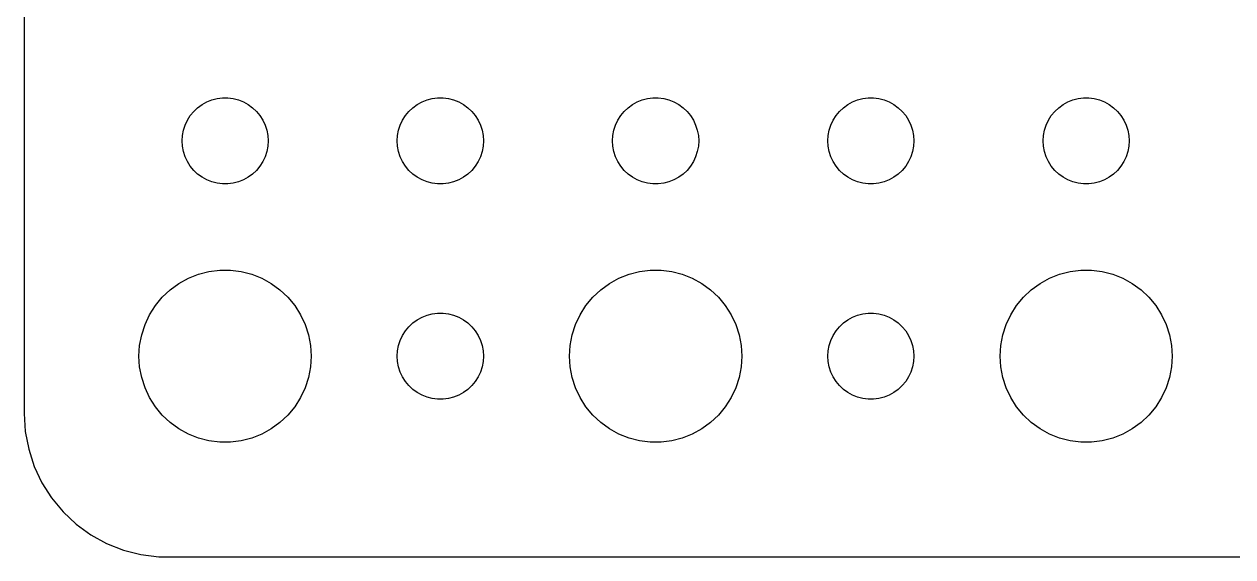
# Model space of a CAD drawing. Header units: metres. Extents: x -44 to 44, y 248 to 508.
# Drawn here: x -44.5 to -2.39, y 356.01 to 374.57 of the extents above; entities that cross this region are included whole.
import ezdxf

# ---------------------------------------------------------------- set-up
doc = ezdxf.new("R2010")
doc.units = ezdxf.units.M

msp = doc.modelspace()

# ---------------------------------------------------------------- linework, layer by layer
for p, q in [((-44.5, 395), (-44.5, 361)), ((-38.3037, 371.766), (-38.1387, 371.857)), ((-38.1387, 371.857), (-37.9635, 371.927)), ((-37.9635, 371.927), (-37.7811, 371.973)), ((-37.7811, 371.973), (-37.5942, 371.997)), ((-37.5942, 371.997), (-37.4058, 371.997)), ((-37.4058, 371.997), (-37.2189, 371.973)), ((-37.2189, 371.973), (-37.0365, 371.927)), ((-37.0365, 371.927), (-36.8613, 371.857)), ((-36.8613, 371.857), (-36.6963, 371.766)), ((-30.8037, 371.766), (-30.6387, 371.857)), ((-30.6387, 371.857), (-30.4635, 371.927)), ((-30.4635, 371.927), (-30.2811, 371.973)), ((-30.2811, 371.973), (-30.0942, 371.997)), ((-30.0942, 371.997), (-29.9058, 371.997)), ((-29.9058, 371.997), (-29.7189, 371.973)), ((-29.7189, 371.973), (-29.5365, 371.927)), ((-29.5365, 371.927), (-29.3613, 371.857)), ((-29.3613, 371.857), (-29.1963, 371.766)), ((-23.3037, 371.766), (-23.1387, 371.857)), ((-23.1387, 371.857), (-22.9635, 371.927)), ((-22.9635, 371.927), (-22.7811, 371.973)), ((-22.7811, 371.973), (-22.5942, 371.997)), ((-22.5942, 371.997), (-22.4058, 371.997)), ((-22.4058, 371.997), (-22.2189, 371.973)), ((-22.2189, 371.973), (-22.0365, 371.927)), ((-22.0365, 371.927), (-21.8613, 371.857)), ((-21.8613, 371.857), (-21.6963, 371.766)), ((-15.8037, 371.766), (-15.6387, 371.857)), ((-15.6387, 371.857), (-15.4635, 371.927)), ((-15.4635, 371.927), (-15.2811, 371.973)), ((-15.2811, 371.973), (-15.0942, 371.997)), ((-15.0942, 371.997), (-14.9058, 371.997)), ((-14.9058, 371.997), (-14.7189, 371.973)), ((-14.7189, 371.973), (-14.5365, 371.927)), ((-14.5365, 371.927), (-14.3613, 371.857)), ((-14.3613, 371.857), (-14.1963, 371.766)), ((-8.30373, 371.766), (-8.13866, 371.857)), ((-8.13866, 371.857), (-7.96352, 371.927)), ((-7.96352, 371.927), (-7.78107, 371.973)), ((-7.78107, 371.973), (-7.59418, 371.997)), ((-7.59418, 371.997), (-7.40581, 371.997)), ((-7.40581, 371.997), (-7.21892, 371.973)), ((-7.21892, 371.973), (-7.03647, 371.927)), ((-7.03647, 371.927), (-6.86133, 371.857)), ((-6.86133, 371.857), (-6.69626, 371.766)), ((-38.7135, 371.382), (-38.5934, 371.527)), ((-38.5934, 371.527), (-38.4561, 371.656)), ((-38.4561, 371.656), (-38.3037, 371.766)), ((-36.6963, 371.766), (-36.5439, 371.656)), ((-36.5439, 371.656), (-36.4065, 371.527)), ((-36.4065, 371.527), (-36.2865, 371.382)), ((-31.2135, 371.382), (-31.0934, 371.527)), ((-31.0934, 371.527), (-30.9561, 371.656)), ((-30.9561, 371.656), (-30.8037, 371.766)), ((-29.1963, 371.766), (-29.0439, 371.656)), ((-29.0439, 371.656), (-28.9065, 371.527)), ((-28.9065, 371.527), (-28.7865, 371.382)), ((-23.7135, 371.382), (-23.5934, 371.527)), ((-23.5934, 371.527), (-23.4561, 371.656)), ((-23.4561, 371.656), (-23.3037, 371.766)), ((-21.6963, 371.766), (-21.5439, 371.656)), ((-21.5439, 371.656), (-21.4065, 371.527)), ((-21.4065, 371.527), (-21.2865, 371.382)), ((-16.2135, 371.382), (-16.0934, 371.527)), ((-16.0934, 371.527), (-15.9561, 371.656)), ((-15.9561, 371.656), (-15.8037, 371.766)), ((-14.1963, 371.766), (-14.0439, 371.656)), ((-14.0439, 371.656), (-13.9065, 371.527)), ((-13.9065, 371.527), (-13.7865, 371.382)), ((-8.71352, 371.382), (-8.59344, 371.527)), ((-8.59344, 371.527), (-8.45613, 371.656)), ((-8.45613, 371.656), (-8.30373, 371.766)), ((-6.69626, 371.766), (-6.54385, 371.656)), ((-6.54385, 371.656), (-6.40654, 371.527)), ((-6.40654, 371.527), (-6.28647, 371.382)), ((-38.9529, 370.873), (-38.8947, 371.052)), ((-38.8947, 371.052), (-38.8145, 371.223)), ((-38.8145, 371.223), (-38.7135, 371.382)), ((-36.2865, 371.382), (-36.1855, 371.223)), ((-36.1855, 371.223), (-36.1053, 371.052)), ((-36.1053, 371.052), (-36.0471, 370.873)), ((-31.4529, 370.873), (-31.3947, 371.052)), ((-31.3947, 371.052), (-31.3145, 371.223)), ((-31.3145, 371.223), (-31.2135, 371.382)), ((-28.7865, 371.382), (-28.6855, 371.223)), ((-28.6855, 371.223), (-28.6053, 371.052)), ((-28.6053, 371.052), (-28.5471, 370.873)), ((-23.9529, 370.873), (-23.8947, 371.052)), ((-23.8947, 371.052), (-23.8145, 371.223)), ((-23.8145, 371.223), (-23.7135, 371.382)), ((-21.2865, 371.382), (-21.1855, 371.223)), ((-21.1855, 371.223), (-21.1053, 371.052)), ((-21.1053, 371.052), (-21.0471, 370.873)), ((-16.4529, 370.873), (-16.3947, 371.052)), ((-16.3947, 371.052), (-16.3145, 371.223)), ((-16.3145, 371.223), (-16.2135, 371.382)), ((-13.7865, 371.382), (-13.6855, 371.223)), ((-13.6855, 371.223), (-13.6053, 371.052)), ((-13.6053, 371.052), (-13.5471, 370.873)), ((-8.95287, 370.873), (-8.89465, 371.052)), ((-8.89465, 371.052), (-8.81445, 371.223)), ((-8.81445, 371.223), (-8.71352, 371.382)), ((-6.28647, 371.382), (-6.18553, 371.223)), ((-6.18553, 371.223), (-6.10533, 371.052)), ((-6.10533, 371.052), (-6.04712, 370.873)), ((-39, 370.5), (-38.9882, 370.688)), ((-38.9882, 370.688), (-38.9529, 370.873)), ((-36.0471, 370.873), (-36.0118, 370.688)), ((-36.0118, 370.688), (-36, 370.5)), ((-31.5, 370.5), (-31.4882, 370.688)), ((-31.4882, 370.688), (-31.4529, 370.873)), ((-28.5471, 370.873), (-28.5118, 370.688)), ((-28.5118, 370.688), (-28.5, 370.5)), ((-24, 370.5), (-23.9882, 370.688)), ((-23.9882, 370.688), (-23.9529, 370.873)), ((-21.0471, 370.873), (-21.0118, 370.688)), ((-21.0118, 370.688), (-21, 370.5)), ((-16.5, 370.5), (-16.4882, 370.688)), ((-16.4882, 370.688), (-16.4529, 370.873)), ((-13.5471, 370.873), (-13.5118, 370.688)), ((-13.5118, 370.688), (-13.5, 370.5)), ((-9, 370.5), (-8.98816, 370.688)), ((-8.98816, 370.688), (-8.95287, 370.873)), ((-6.04712, 370.873), (-6.01183, 370.688)), ((-6.01183, 370.688), (-6, 370.5)), ((-38.9882, 370.312), (-39, 370.5)), ((-38.9529, 370.127), (-38.9882, 370.312)), ((-36.0118, 370.312), (-36.0471, 370.127)), ((-36, 370.5), (-36.0118, 370.312)), ((-31.4882, 370.312), (-31.5, 370.5)), ((-31.4529, 370.127), (-31.4882, 370.312)), ((-28.5118, 370.312), (-28.5471, 370.127)), ((-28.5, 370.5), (-28.5118, 370.312)), ((-23.9882, 370.312), (-24, 370.5)), ((-23.9529, 370.127), (-23.9882, 370.312)), ((-21.0118, 370.312), (-21.0471, 370.127)), ((-21, 370.5), (-21.0118, 370.312)), ((-16.4882, 370.312), (-16.5, 370.5)), ((-16.4529, 370.127), (-16.4882, 370.312)), ((-13.5118, 370.312), (-13.5471, 370.127)), ((-13.5, 370.5), (-13.5118, 370.312)), ((-8.98816, 370.312), (-9, 370.5)), ((-8.95287, 370.127), (-8.98816, 370.312)), ((-6.01183, 370.312), (-6.04712, 370.127)), ((-6, 370.5), (-6.01183, 370.312)), ((-38.8947, 369.948), (-38.9529, 370.127)), ((-38.8145, 369.777), (-38.8947, 369.948)), ((-38.7135, 369.618), (-38.8145, 369.777)), ((-36.1855, 369.777), (-36.2865, 369.618)), ((-36.1053, 369.948), (-36.1855, 369.777)), ((-36.0471, 370.127), (-36.1053, 369.948)), ((-31.3947, 369.948), (-31.4529, 370.127)), ((-31.3145, 369.777), (-31.3947, 369.948)), ((-31.2135, 369.618), (-31.3145, 369.777)), ((-28.6855, 369.777), (-28.7865, 369.618)), ((-28.6053, 369.948), (-28.6855, 369.777)), ((-28.5471, 370.127), (-28.6053, 369.948)), ((-23.8947, 369.948), (-23.9529, 370.127)), ((-23.8145, 369.777), (-23.8947, 369.948)), ((-23.7135, 369.618), (-23.8145, 369.777)), ((-21.1855, 369.777), (-21.2865, 369.618)), ((-21.1053, 369.948), (-21.1855, 369.777)), ((-21.0471, 370.127), (-21.1053, 369.948)), ((-16.3947, 369.948), (-16.4529, 370.127)), ((-16.3145, 369.777), (-16.3947, 369.948)), ((-16.2135, 369.618), (-16.3145, 369.777)), ((-13.6855, 369.777), (-13.7865, 369.618)), ((-13.6053, 369.948), (-13.6855, 369.777)), ((-13.5471, 370.127), (-13.6053, 369.948)), ((-8.89465, 369.948), (-8.95287, 370.127)), ((-8.81445, 369.777), (-8.89465, 369.948)), ((-8.71352, 369.618), (-8.81445, 369.777)), ((-6.18553, 369.777), (-6.28647, 369.618)), ((-6.10533, 369.948), (-6.18553, 369.777)), ((-6.04712, 370.127), (-6.10533, 369.948)), ((-38.5934, 369.473), (-38.7135, 369.618)), ((-38.4561, 369.344), (-38.5934, 369.473)), ((-38.3037, 369.234), (-38.4561, 369.344)), ((-36.5439, 369.344), (-36.6963, 369.234)), ((-36.4065, 369.473), (-36.5439, 369.344)), ((-36.2865, 369.618), (-36.4065, 369.473)), ((-31.0934, 369.473), (-31.2135, 369.618)), ((-30.9561, 369.344), (-31.0934, 369.473)), ((-30.8037, 369.234), (-30.9561, 369.344)), ((-29.0439, 369.344), (-29.1963, 369.234)), ((-28.9065, 369.473), (-29.0439, 369.344)), ((-28.7865, 369.618), (-28.9065, 369.473)), ((-23.5934, 369.473), (-23.7135, 369.618)), ((-23.4561, 369.344), (-23.5934, 369.473)), ((-23.3037, 369.234), (-23.4561, 369.344)), ((-21.5439, 369.344), (-21.6963, 369.234)), ((-21.4065, 369.473), (-21.5439, 369.344)), ((-21.2865, 369.618), (-21.4065, 369.473)), ((-16.0934, 369.473), (-16.2135, 369.618)), ((-15.9561, 369.344), (-16.0934, 369.473)), ((-15.8037, 369.234), (-15.9561, 369.344)), ((-14.0439, 369.344), (-14.1963, 369.234)), ((-13.9065, 369.473), (-14.0439, 369.344)), ((-13.7865, 369.618), (-13.9065, 369.473)), ((-8.59344, 369.473), (-8.71352, 369.618)), ((-8.45613, 369.344), (-8.59344, 369.473)), ((-8.30373, 369.234), (-8.45613, 369.344)), ((-6.54385, 369.344), (-6.69626, 369.234)), ((-6.40654, 369.473), (-6.54385, 369.344)), ((-6.28647, 369.618), (-6.40654, 369.473)), ((-38.1387, 369.143), (-38.3037, 369.234)), ((-37.9635, 369.073), (-38.1387, 369.143)), ((-37.7811, 369.027), (-37.9635, 369.073)), ((-37.5942, 369.003), (-37.7811, 369.027)), ((-37.4058, 369.003), (-37.5942, 369.003)), ((-37.2189, 369.027), (-37.4058, 369.003)), ((-37.0365, 369.073), (-37.2189, 369.027)), ((-36.8613, 369.143), (-37.0365, 369.073)), ((-36.6963, 369.234), (-36.8613, 369.143)), ((-30.6387, 369.143), (-30.8037, 369.234)), ((-30.4635, 369.073), (-30.6387, 369.143)), ((-30.2811, 369.027), (-30.4635, 369.073)), ((-30.0942, 369.003), (-30.2811, 369.027)), ((-29.9058, 369.003), (-30.0942, 369.003)), ((-29.7189, 369.027), (-29.9058, 369.003)), ((-29.5365, 369.073), (-29.7189, 369.027)), ((-29.3613, 369.143), (-29.5365, 369.073)), ((-29.1963, 369.234), (-29.3613, 369.143)), ((-23.1387, 369.143), (-23.3037, 369.234)), ((-22.9635, 369.073), (-23.1387, 369.143)), ((-22.7811, 369.027), (-22.9635, 369.073)), ((-22.5942, 369.003), (-22.7811, 369.027)), ((-22.4058, 369.003), (-22.5942, 369.003)), ((-22.2189, 369.027), (-22.4058, 369.003)), ((-22.0365, 369.073), (-22.2189, 369.027)), ((-21.8613, 369.143), (-22.0365, 369.073)), ((-21.6963, 369.234), (-21.8613, 369.143)), ((-15.6387, 369.143), (-15.8037, 369.234)), ((-15.4635, 369.073), (-15.6387, 369.143)), ((-15.2811, 369.027), (-15.4635, 369.073)), ((-15.0942, 369.003), (-15.2811, 369.027)), ((-14.9058, 369.003), (-15.0942, 369.003)), ((-14.7189, 369.027), (-14.9058, 369.003)), ((-14.5365, 369.073), (-14.7189, 369.027)), ((-14.3613, 369.143), (-14.5365, 369.073)), ((-14.1963, 369.234), (-14.3613, 369.143)), ((-8.13866, 369.143), (-8.30373, 369.234)), ((-7.96352, 369.073), (-8.13866, 369.143)), ((-7.78107, 369.027), (-7.96352, 369.073)), ((-7.59418, 369.003), (-7.78107, 369.027)), ((-7.40581, 369.003), (-7.59418, 369.003)), ((-7.21892, 369.027), (-7.40581, 369.003)), ((-7.03647, 369.073), (-7.21892, 369.027)), ((-6.86133, 369.143), (-7.03647, 369.073)), ((-6.69626, 369.234), (-6.86133, 369.143)), ((-38.427, 365.853), (-38.0621, 365.947)), ((-38.0621, 365.947), (-37.6884, 365.994)), ((-37.6884, 365.994), (-37.3116, 365.994)), ((-37.3116, 365.994), (-36.9379, 365.947)), ((-36.9379, 365.947), (-36.5729, 365.853)), ((-23.427, 365.853), (-23.0621, 365.947)), ((-23.0621, 365.947), (-22.6884, 365.994)), ((-22.6884, 365.994), (-22.3116, 365.994)), ((-22.3116, 365.994), (-21.9379, 365.947)), ((-21.9379, 365.947), (-21.5729, 365.853)), ((-8.42705, 365.853), (-8.06213, 365.947)), ((-8.06213, 365.947), (-7.68837, 365.994)), ((-7.68837, 365.994), (-7.31161, 365.994)), ((-7.31161, 365.994), (-6.93785, 365.947)), ((-6.93785, 365.947), (-6.57294, 365.853)), ((-39.4123, 365.312), (-39.1075, 365.533)), ((-39.1075, 365.533), (-38.7773, 365.714)), ((-38.7773, 365.714), (-38.427, 365.853)), ((-36.5729, 365.853), (-36.2227, 365.714)), ((-36.2227, 365.714), (-35.8925, 365.533)), ((-35.8925, 365.533), (-35.5877, 365.312)), ((-24.4123, 365.312), (-24.1075, 365.533)), ((-24.1075, 365.533), (-23.7773, 365.714)), ((-23.7773, 365.714), (-23.427, 365.853)), ((-21.5729, 365.853), (-21.2227, 365.714)), ((-21.2227, 365.714), (-20.8925, 365.533)), ((-20.8925, 365.533), (-20.5877, 365.312)), ((-9.41226, 365.312), (-9.10747, 365.533)), ((-9.10747, 365.533), (-8.77733, 365.714)), ((-8.77733, 365.714), (-8.42705, 365.853)), ((-6.57294, 365.853), (-6.22266, 365.714)), ((-6.22266, 365.714), (-5.89252, 365.533)), ((-5.89252, 365.533), (-5.58772, 365.312)), ((-39.6869, 365.054), (-39.4123, 365.312)), ((-35.5877, 365.312), (-35.3131, 365.054)), ((-24.6869, 365.054), (-24.4123, 365.312)), ((-20.5877, 365.312), (-20.3131, 365.054)), ((-9.6869, 365.054), (-9.41226, 365.312)), ((-5.58772, 365.312), (-5.31308, 365.054)), ((-40.1289, 364.445), (-39.927, 364.763)), ((-39.927, 364.763), (-39.6869, 365.054)), ((-35.3131, 365.054), (-35.0729, 364.763)), ((-35.0729, 364.763), (-34.8711, 364.445)), ((-25.1289, 364.445), (-24.927, 364.763)), ((-24.927, 364.763), (-24.6869, 365.054)), ((-20.3131, 365.054), (-20.0729, 364.763)), ((-20.0729, 364.763), (-19.8711, 364.445)), ((-10.1289, 364.445), (-9.92705, 364.763)), ((-9.92705, 364.763), (-9.6869, 365.054)), ((-5.31308, 365.054), (-5.07294, 364.763)), ((-5.07294, 364.763), (-4.87108, 364.445)), ((-40.2893, 364.104), (-40.1289, 364.445)), ((-34.8711, 364.445), (-34.7107, 364.104)), ((-30.9561, 364.156), (-30.8037, 364.266)), ((-30.8037, 364.266), (-30.6387, 364.357)), ((-30.6387, 364.357), (-30.4635, 364.427)), ((-30.4635, 364.427), (-30.2811, 364.473)), ((-30.2811, 364.473), (-30.0942, 364.497)), ((-30.0942, 364.497), (-29.9058, 364.497)), ((-29.9058, 364.497), (-29.7189, 364.473)), ((-29.7189, 364.473), (-29.5365, 364.427)), ((-29.5365, 364.427), (-29.3613, 364.357)), ((-29.3613, 364.357), (-29.1963, 364.266)), ((-29.1963, 364.266), (-29.0439, 364.156)), ((-25.2893, 364.104), (-25.1289, 364.445)), ((-19.8711, 364.445), (-19.7107, 364.104)), ((-15.9561, 364.156), (-15.8037, 364.266)), ((-15.8037, 364.266), (-15.6387, 364.357)), ((-15.6387, 364.357), (-15.4635, 364.427)), ((-15.4635, 364.427), (-15.2811, 364.473)), ((-15.2811, 364.473), (-15.0942, 364.497)), ((-15.0942, 364.497), (-14.9058, 364.497)), ((-14.9058, 364.497), (-14.7189, 364.473)), ((-14.7189, 364.473), (-14.5365, 364.427)), ((-14.5365, 364.427), (-14.3613, 364.357)), ((-14.3613, 364.357), (-14.1963, 364.266)), ((-14.1963, 364.266), (-14.0439, 364.156)), ((-10.2893, 364.104), (-10.1289, 364.445)), ((-4.87108, 364.445), (-4.71066, 364.104)), ((-40.4057, 363.746), (-40.2893, 364.104)), ((-34.7107, 364.104), (-34.5942, 363.746)), ((-31.3145, 363.723), (-31.2135, 363.882)), ((-31.2135, 363.882), (-31.0934, 364.027)), ((-31.0934, 364.027), (-30.9561, 364.156)), ((-29.0439, 364.156), (-28.9065, 364.027)), ((-28.9065, 364.027), (-28.7865, 363.882)), ((-28.7865, 363.882), (-28.6855, 363.723)), ((-25.4057, 363.746), (-25.2893, 364.104)), ((-19.7107, 364.104), (-19.5942, 363.746)), ((-16.3145, 363.723), (-16.2135, 363.882)), ((-16.2135, 363.882), (-16.0934, 364.027)), ((-16.0934, 364.027), (-15.9561, 364.156)), ((-14.0439, 364.156), (-13.9065, 364.027)), ((-13.9065, 364.027), (-13.7865, 363.882)), ((-13.7865, 363.882), (-13.6855, 363.723)), ((-10.4057, 363.746), (-10.2893, 364.104)), ((-4.71066, 364.104), (-4.59424, 363.746)), ((-40.4763, 363.376), (-40.4057, 363.746)), ((-34.5942, 363.746), (-34.5237, 363.376)), ((-31.4529, 363.373), (-31.3947, 363.552)), ((-31.3947, 363.552), (-31.3145, 363.723)), ((-28.6855, 363.723), (-28.6053, 363.552)), ((-28.6053, 363.552), (-28.5471, 363.373)), ((-25.4763, 363.376), (-25.4057, 363.746)), ((-19.5942, 363.746), (-19.5237, 363.376)), ((-16.4529, 363.373), (-16.3947, 363.552)), ((-16.3947, 363.552), (-16.3145, 363.723)), ((-13.6855, 363.723), (-13.6053, 363.552)), ((-13.6053, 363.552), (-13.5471, 363.373)), ((-10.4763, 363.376), (-10.4057, 363.746)), ((-4.59424, 363.746), (-4.52365, 363.376)), ((-40.5, 363), (-40.4763, 363.376)), ((-40.4763, 362.624), (-40.5, 363)), ((-34.5237, 363.376), (-34.5, 363)), ((-34.5, 363), (-34.5237, 362.624)), ((-31.5, 363), (-31.4882, 363.188)), ((-31.4882, 362.812), (-31.5, 363)), ((-31.4882, 363.188), (-31.4529, 363.373)), ((-28.5471, 363.373), (-28.5118, 363.188)), ((-28.5118, 363.188), (-28.5, 363)), ((-28.5, 363), (-28.5118, 362.812)), ((-25.5, 363), (-25.4763, 363.376)), ((-25.4763, 362.624), (-25.5, 363)), ((-19.5237, 363.376), (-19.5, 363)), ((-19.5, 363), (-19.5237, 362.624)), ((-16.5, 363), (-16.4882, 363.188)), ((-16.4882, 362.812), (-16.5, 363)), ((-16.4882, 363.188), (-16.4529, 363.373)), ((-13.5471, 363.373), (-13.5118, 363.188)), ((-13.5118, 363.188), (-13.5, 363)), ((-13.5, 363), (-13.5118, 362.812)), ((-10.5, 363), (-10.4763, 363.376)), ((-10.4763, 362.624), (-10.5, 363)), ((-4.52365, 363.376), (-4.5, 363)), ((-4.5, 363), (-4.52365, 362.624)), ((-40.4057, 362.254), (-40.4763, 362.624)), ((-34.5237, 362.624), (-34.5942, 362.254)), ((-31.4529, 362.627), (-31.4882, 362.812)), ((-31.3947, 362.448), (-31.4529, 362.627)), ((-28.5471, 362.627), (-28.6053, 362.448)), ((-28.5118, 362.812), (-28.5471, 362.627)), ((-25.4057, 362.254), (-25.4763, 362.624)), ((-19.5237, 362.624), (-19.5942, 362.254)), ((-16.4529, 362.627), (-16.4882, 362.812)), ((-16.3947, 362.448), (-16.4529, 362.627)), ((-13.5471, 362.627), (-13.6053, 362.448)), ((-13.5118, 362.812), (-13.5471, 362.627)), ((-10.4057, 362.254), (-10.4763, 362.624)), ((-4.52365, 362.624), (-4.59424, 362.254)), ((-40.2893, 361.896), (-40.4057, 362.254)), ((-34.5942, 362.254), (-34.7107, 361.896)), ((-31.3145, 362.277), (-31.3947, 362.448)), ((-31.2135, 362.118), (-31.3145, 362.277)), ((-28.6855, 362.277), (-28.7865, 362.118)), ((-28.6053, 362.448), (-28.6855, 362.277)), ((-25.2893, 361.896), (-25.4057, 362.254)), ((-19.5942, 362.254), (-19.7107, 361.896)), ((-16.3145, 362.277), (-16.3947, 362.448)), ((-16.2135, 362.118), (-16.3145, 362.277)), ((-13.6855, 362.277), (-13.7865, 362.118)), ((-13.6053, 362.448), (-13.6855, 362.277)), ((-10.2893, 361.896), (-10.4057, 362.254)), ((-4.59424, 362.254), (-4.71066, 361.896)), ((-40.1289, 361.555), (-40.2893, 361.896)), ((-34.7107, 361.896), (-34.8711, 361.555)), ((-31.0934, 361.973), (-31.2135, 362.118)), ((-30.9561, 361.844), (-31.0934, 361.973)), ((-30.8037, 361.734), (-30.9561, 361.844)), ((-30.6387, 361.643), (-30.8037, 361.734)), ((-29.1963, 361.734), (-29.3613, 361.643)), ((-29.0439, 361.844), (-29.1963, 361.734)), ((-28.9065, 361.973), (-29.0439, 361.844)), ((-28.7865, 362.118), (-28.9065, 361.973)), ((-25.1289, 361.555), (-25.2893, 361.896)), ((-19.7107, 361.896), (-19.8711, 361.555)), ((-16.0934, 361.973), (-16.2135, 362.118)), ((-15.9561, 361.844), (-16.0934, 361.973)), ((-15.8037, 361.734), (-15.9561, 361.844)), ((-15.6387, 361.643), (-15.8037, 361.734)), ((-14.1963, 361.734), (-14.3613, 361.643)), ((-14.0439, 361.844), (-14.1963, 361.734)), ((-13.9065, 361.973), (-14.0439, 361.844)), ((-13.7865, 362.118), (-13.9065, 361.973)), ((-10.1289, 361.555), (-10.2893, 361.896)), ((-4.71066, 361.896), (-4.87108, 361.555)), ((-39.927, 361.237), (-40.1289, 361.555)), ((-34.8711, 361.555), (-35.0729, 361.237)), ((-30.4635, 361.573), (-30.6387, 361.643)), ((-30.2811, 361.527), (-30.4635, 361.573)), ((-30.0942, 361.503), (-30.2811, 361.527)), ((-29.9058, 361.503), (-30.0942, 361.503)), ((-29.7189, 361.527), (-29.9058, 361.503)), ((-29.5365, 361.573), (-29.7189, 361.527)), ((-29.3613, 361.643), (-29.5365, 361.573)), ((-24.927, 361.237), (-25.1289, 361.555)), ((-19.8711, 361.555), (-20.0729, 361.237)), ((-15.4635, 361.573), (-15.6387, 361.643)), ((-15.2811, 361.527), (-15.4635, 361.573)), ((-15.0942, 361.503), (-15.2811, 361.527)), ((-14.9058, 361.503), (-15.0942, 361.503)), ((-14.7189, 361.527), (-14.9058, 361.503)), ((-14.5365, 361.573), (-14.7189, 361.527)), ((-14.3613, 361.643), (-14.5365, 361.573)), ((-9.92705, 361.237), (-10.1289, 361.555)), ((-4.87108, 361.555), (-5.07294, 361.237)), ((-44.5, 361), (-44.4606, 360.373)), ((-39.6869, 360.946), (-39.927, 361.237)), ((-39.4123, 360.688), (-39.6869, 360.946)), ((-35.3131, 360.946), (-35.5877, 360.688)), ((-35.0729, 361.237), (-35.3131, 360.946)), ((-24.6869, 360.946), (-24.927, 361.237)), ((-24.4123, 360.688), (-24.6869, 360.946)), ((-20.3131, 360.946), (-20.5877, 360.688)), ((-20.0729, 361.237), (-20.3131, 360.946)), ((-9.6869, 360.946), (-9.92705, 361.237)), ((-9.41226, 360.688), (-9.6869, 360.946)), ((-5.31308, 360.946), (-5.58772, 360.688)), ((-5.07294, 361.237), (-5.31308, 360.946)), ((-39.1075, 360.467), (-39.4123, 360.688)), ((-38.7773, 360.286), (-39.1075, 360.467)), ((-35.8925, 360.467), (-36.2227, 360.286)), ((-35.5877, 360.688), (-35.8925, 360.467)), ((-24.1075, 360.467), (-24.4123, 360.688)), ((-23.7773, 360.286), (-24.1075, 360.467)), ((-20.8925, 360.467), (-21.2227, 360.286)), ((-20.5877, 360.688), (-20.8925, 360.467)), ((-9.10747, 360.467), (-9.41226, 360.688)), ((-8.77733, 360.286), (-9.10747, 360.467)), ((-5.89252, 360.467), (-6.22266, 360.286)), ((-5.58772, 360.688), (-5.89252, 360.467)), ((-44.4606, 360.373), (-44.3429, 359.757)), ((-38.427, 360.147), (-38.7773, 360.286)), ((-38.0621, 360.053), (-38.427, 360.147)), ((-37.6884, 360.006), (-38.0621, 360.053)), ((-36.9379, 360.053), (-37.3116, 360.006)), ((-36.5729, 360.147), (-36.9379, 360.053)), ((-36.2227, 360.286), (-36.5729, 360.147)), ((-23.427, 360.147), (-23.7773, 360.286)), ((-23.0621, 360.053), (-23.427, 360.147)), ((-22.6884, 360.006), (-23.0621, 360.053)), ((-21.9379, 360.053), (-22.3116, 360.006)), ((-21.5729, 360.147), (-21.9379, 360.053)), ((-21.2227, 360.286), (-21.5729, 360.147)), ((-8.42705, 360.147), (-8.77733, 360.286)), ((-8.06213, 360.053), (-8.42705, 360.147)), ((-7.68837, 360.006), (-8.06213, 360.053)), ((-6.93785, 360.053), (-7.31161, 360.006)), ((-6.57294, 360.147), (-6.93785, 360.053)), ((-6.22266, 360.286), (-6.57294, 360.147)), ((-44.3429, 359.757), (-44.1489, 359.159)), ((-37.3116, 360.006), (-37.6884, 360.006)), ((-22.3116, 360.006), (-22.6884, 360.006)), ((-7.31161, 360.006), (-7.68837, 360.006)), ((-44.1489, 359.159), (-43.8815, 358.591)), ((-43.8815, 358.591), (-43.5451, 358.061)), ((-43.5451, 358.061), (-43.1448, 357.577)), ((-43.1448, 357.577), (-42.6871, 357.147)), ((-42.6871, 357.147), (-42.1791, 356.778)), ((-42.1791, 356.778), (-41.6289, 356.476)), ((-41.6289, 356.476), (-41.0451, 356.245)), ((-41.0451, 356.245), (-40.4369, 356.089)), ((-40.4369, 356.089), (-39.8139, 356.01)), ((-39.8139, 356.01), (39.8139, 356.01))]:
    msp.add_line(p, q)

doc.saveas('drawing.dxf')
